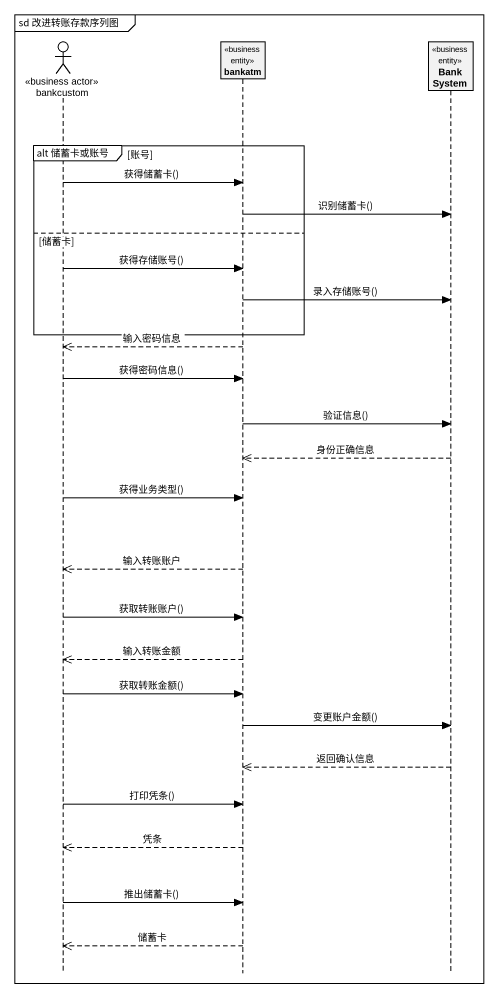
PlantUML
@startuml
mainframe sd 改进转账存款序列图
hide footbox
actor bankcustom <<business actor>>
participant bankatm <<business entity>>
participant BankSystem <<business entity>>

group alt 储蓄卡或账号 [账号]
  bankcustom -> bankatm : 获得储蓄卡()
  bankatm -> BankSystem : 识别储蓄卡()
else 储蓄卡
  bankcustom -> bankatm : 获得存储账号()
  bankatm -> BankSystem : 录入存储账号()
end
bankatm -->> bankcustom : 输入密码信息
bankcustom -> bankatm : 获得密码信息()
bankatm -> BankSystem : 验证信息()
BankSystem -->> bankatm : 身份正确信息
bankcustom -> bankatm : 获得业务类型()
bankatm -->> bankcustom : 输入转账账户
bankcustom -> bankatm : 获取转账账户()
bankatm -->> bankcustom : 输入转账金额
bankcustom -> bankatm : 获取转账金额()
bankatm -> BankSystem : 变更账户金额()
BankSystem -->> bankatm : 返回确认信息
bankcustom -> bankatm : 打印凭条()
bankatm -->> bankcustom : 凭条
bankcustom -> bankatm : 推出储蓄卡()
bankatm -->> bankcustom : 储蓄卡
@enduml
